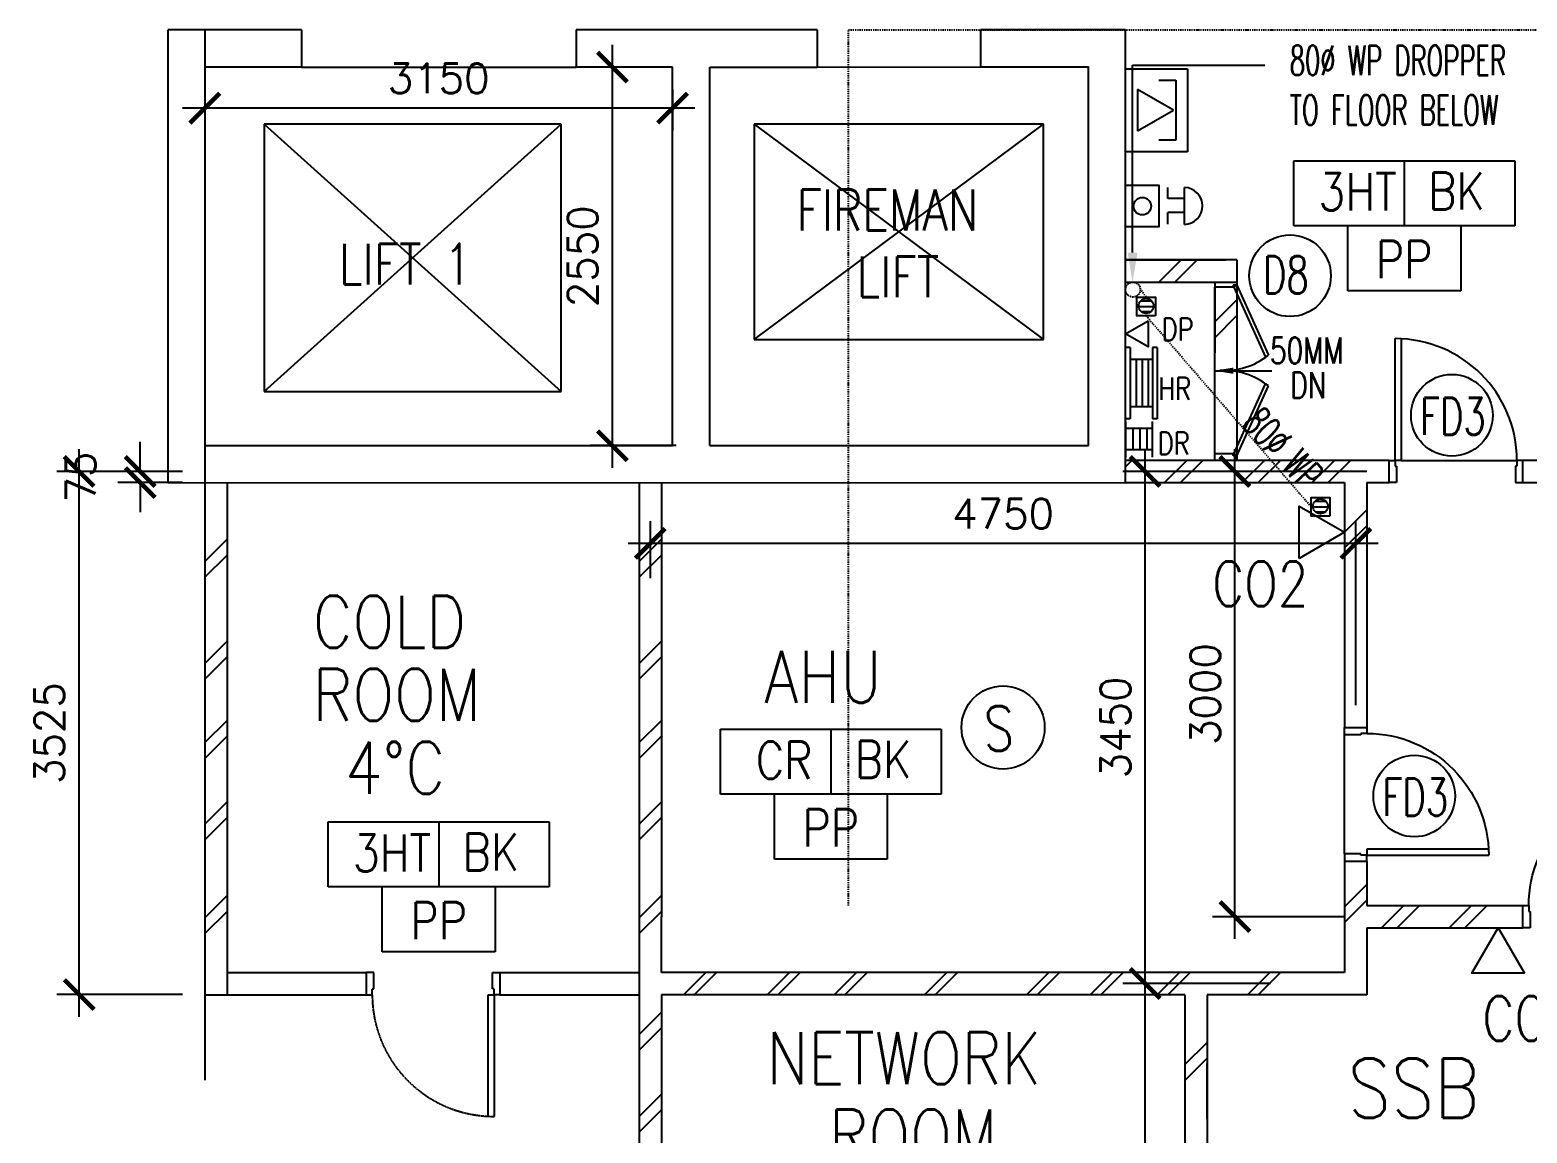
# Model space of a CAD drawing. Extents: x 2332957 to 2465864, y -1012926 to -914299.
# Drawn here: x 2419605 to 2429686, y -949195 to -941762 of the extents above; entities that cross this region are included whole.
import ezdxf
from ezdxf.enums import TextEntityAlignment as Align

# ---------------------------------------------------------------- set-up
doc = ezdxf.new("R2010")
doc.units = 0
doc.header["$LTSCALE"] = 15
doc.header["$MEASUREMENT"] = 0
doc.header["$PDMODE"] = 34
for name, pattern in [('DASHDOT', [1, 0.5, -0.25, 0, -0.25]), ('DASHEDX2', [1.5, 1, -0.5]), ('DIVIDE', [1.25, 0.5, -0.25, 0, -0.25, 0, -0.25]), ('HIDDEN', [0.375, 0.25, -0.125])]:
    doc.linetypes.add(name, pattern=pattern)
doc.layers.get('0').update_dxf_attribs({"linetype": 'CONTINUOUS'})
doc.layers.get('DEFPOINTS').update_dxf_attribs({"linetype": 'CONTINUOUS'})
for name, color, linetype in [('-FF', 240, 'CONTINUOUS'), ('-sprinkler h1', 240, 'CONTINUOUS'), ('AR', 7, 'CONTINUOUS'), ('DEMOLISH WORK', 8, 'DASHEDX2'), ('DIM', 7, 'CONTINUOUS'), ('DOOR', 5, 'CONTINUOUS'), ('DR', 7, 'CONTINUOUS'), ('DR-T', 7, 'CONTINUOUS'), ('FIT', 5, 'CONTINUOUS'), ('FITT', 5, 'CONTINUOUS'), ('hatch', 7, 'CONTINUOUS'), ('LEG-T', 7, 'CONTINUOUS'), ('LINE', 7, 'CONTINUOUS'), ('PIPE', 5, 'DIVIDE'), ('T25', 7, 'CONTINUOUS'), ('T50', 4, 'CONTINUOUS'), ('TEX', 2, 'CONTINUOUS'), ('TIMBER SKIRT', 1, 'CONTINUOUS'), ('WALL', 2, 'CONTINUOUS'), ('WIN', 5, 'CONTINUOUS'), ('WP', 50, 'DIVIDE')]:
    doc.layers.add(name, color=color, linetype=linetype)
doc.styles.add('125', font='romans.shx', dxfattribs={"width": 0.9, "height": 225})
doc.styles.add('E', font='ROMANS.SHX', dxfattribs={"width": 0.9})
doc.styles.add('ROMANS', font='romans')
doc.styles.get("Standard").update_dxf_attribs({"font": 'ROMANS.SHX'})
doc.dimstyles.new('STANDARD$0', dxfattribs={"dimscale": 0, "dimtxt": 8, "dimasz": 6, "dimexe": 1, "dimexo": 1, "dimgap": 3, "dimtad": 1, "dimdec": 0, "dimlfac": -1, "dimrnd": 1, "dimzin": 0, "dimdsep": 46, "dimtxsty": 'Standard', "dimcen": 0, "dimclrd": 5, "dimclre": 250, "dimadec": 0, "dimazin": 0, "dimtfac": 1, "dimtdec": 4, "dimtofl": 0, "dimtmove": 0, "dimatfit": 3, "dimfxl": 1, "dimtolj": 1, "dimtzin": 0, "dimarcsym": 0})

# ---------------------------------------------------------------- blocks, each defined once
blk = doc.blocks.new('DR-900-B')
at = {"layer": 'DR'}
for p, q in [((0, 900), (-150, 900)), ((-150, 900), (-150, 860)), ((-150, 860), (-110, 860)), ((-110, 860), (-110, 850)), ((-110, 850), (0, 850)), ((0, 850), (0, 900)), ((-150, 40), (-970, 40)), ((-969, 80), (-150, 80)), ((-150, 80), (-150, 40)), ((-150, 40), (-110, 40)), ((-150, 0), (-150, 40)), ((0, 0), (-150, 0)), ((-110, 50), (0, 50)), ((-110, 40), (-110, 50)), ((0, 50), (0, 0))]:
    blk.add_line(p, q, dxfattribs=at)
blk.add_arc((-150, 40), 820, 90, 180, dxfattribs=at)
blk = doc.blocks.new('_ARCHTICK')
at = {"color": 0, "linetype": 'ByBlock', "const_width": 0.15}
blk.add_lwpolyline([(-0.5, -0.5), (0.5, 0.5)], dxfattribs=at)
blk = doc.blocks.new('*D189')
at = {"layer": 'DEFPOINTS', "color": 0, "linetype": 'Continuous', "transparency": 16777216}
for p in [(2419937, -944737), (2420533, -944737), (2420783, -948262)]:
    blk.add_point(p, dxfattribs=at)
at = {"layer": 'DIM', "color": 7, "linetype": 'Continuous', "lineweight": -2, "transparency": 16777216}
for p, q in [((2419937, -948412), (2419937, -944587)), ((2420383, -944737), (2419787, -944737)), ((2420633, -948262), (2419787, -948262))]:
    blk.add_line(p, q, dxfattribs=at)
at = {"layer": 'DIM', "color": 7, "linetype": 'Continuous', "lineweight": -2, "transparency": 16777216, "xscale": 200, "yscale": 200, "zscale": 200}
for p, rotation in [((2419937, -944737), 90), ((2419937, -948262), 270)]:
    blk.add_blockref('_ARCHTICK', p, dxfattribs=dict(at, rotation=rotation))
at = {"layer": 'DIM', "color": 7, "linetype": 'Continuous', "transparency": 16777216, "insert": (2419737, -946500), "char_height": 200, "attachment_point": 5, "rotation": 90, "style": 'ROMANS'}
blk.add_mtext('\\A1;3525', dxfattribs=at)
blk = doc.blocks.new('*D190')
at = {"layer": 'DEFPOINTS', "color": 0, "linetype": 'Continuous', "transparency": 16777216}
for p in [(2427115, -944737), (2427938, -944737), (2428109, -948187)]:
    blk.add_point(p, dxfattribs=at)
at = {"layer": 'DIM', "color": 7, "linetype": 'Continuous', "lineweight": -2, "transparency": 16777216}
for p, q in [((2427115, -948337), (2427115, -944587)), ((2427788, -944737), (2426965, -944737)), ((2427959, -948187), (2426965, -948187))]:
    blk.add_line(p, q, dxfattribs=at)
at = {"layer": 'DIM', "color": 7, "linetype": 'Continuous', "lineweight": -2, "transparency": 16777216, "xscale": 200, "yscale": 200, "zscale": 200}
for p, rotation in [((2427115, -944737), 90), ((2427115, -948187), 270)]:
    blk.add_blockref('_ARCHTICK', p, dxfattribs=dict(at, rotation=rotation))
at = {"layer": 'DIM', "color": 7, "linetype": 'Continuous', "transparency": 16777216, "insert": (2426915, -946462), "char_height": 200, "attachment_point": 5, "rotation": 90, "style": 'ROMANS'}
blk.add_mtext('\\A1;3450', dxfattribs=at)
blk = doc.blocks.new('*D191')
at = {"layer": 'DEFPOINTS', "color": 0, "linetype": 'Continuous', "transparency": 16777216}
for p in [(2427115, -948187), (2428109, -948187), (2427663, -951187)]:
    blk.add_point(p, dxfattribs=at)
at = {"layer": 'DIM', "color": 7, "linetype": 'Continuous', "lineweight": -2, "transparency": 16777216}
for p, q in [((2427115, -951337), (2427115, -948037)), ((2427959, -948187), (2426965, -948187)), ((2427513, -951187), (2426965, -951187))]:
    blk.add_line(p, q, dxfattribs=at)
at = {"layer": 'DIM', "color": 7, "linetype": 'Continuous', "lineweight": -2, "transparency": 16777216, "xscale": 200, "yscale": 200, "zscale": 200}
for p, rotation in [((2427115, -948187), 90), ((2427115, -951187), 270)]:
    blk.add_blockref('_ARCHTICK', p, dxfattribs=dict(at, rotation=rotation))
at = {"layer": 'DIM', "color": 7, "linetype": 'Continuous', "transparency": 16777216, "insert": (2426915, -949687), "char_height": 200, "attachment_point": 5, "rotation": 90, "style": 'ROMANS'}
blk.add_mtext('\\A1;3000', dxfattribs=at)
blk = doc.blocks.new('*D192')
at = {"layer": 'DEFPOINTS', "color": 0, "linetype": 'Continuous', "transparency": 16777216}
for p in [(2423783, -945222), (2423783, -945606), (2428533, -946462)]:
    blk.add_point(p, dxfattribs=at)
at = {"layer": 'DIM', "color": 7, "linetype": 'Continuous', "lineweight": -2, "transparency": 16777216}
for p, q in [((2423783, -945456), (2423783, -945072)), ((2428533, -946312), (2428533, -945072)), ((2428683, -945222), (2423633, -945222))]:
    blk.add_line(p, q, dxfattribs=at)
at = {"layer": 'DIM', "color": 7, "linetype": 'Continuous', "lineweight": -2, "transparency": 16777216, "xscale": 200, "yscale": 200, "zscale": 200, "rotation": 180}
blk.add_blockref('_ARCHTICK', (2423783, -945222), dxfattribs=at)
at = {"layer": 'DIM', "color": 7, "linetype": 'Continuous', "lineweight": -2, "transparency": 16777216, "xscale": 200, "yscale": 200, "zscale": 200}
blk.add_blockref('_ARCHTICK', (2428533, -945222), dxfattribs=at)
at = {"layer": 'DIM', "color": 7, "linetype": 'Continuous', "transparency": 16777216, "insert": (2426158, -945022), "char_height": 200, "attachment_point": 5, "style": 'ROMANS'}
blk.add_mtext('\\A1;4750', dxfattribs=at)
blk = doc.blocks.new('*D193')
at = {"layer": 'DEFPOINTS', "color": 0, "linetype": 'Continuous', "transparency": 16777216}
for p in [(2427719, -944737), (2428758, -944737), (2428608, -947737)]:
    blk.add_point(p, dxfattribs=at)
at = {"layer": 'DIM', "color": 7, "linetype": 'Continuous', "lineweight": -2, "transparency": 16777216}
for p, q in [((2427719, -947887), (2427719, -944587)), ((2428608, -944737), (2427569, -944737)), ((2428458, -947737), (2427569, -947737))]:
    blk.add_line(p, q, dxfattribs=at)
at = {"layer": 'DIM', "color": 7, "linetype": 'Continuous', "lineweight": -2, "transparency": 16777216, "xscale": 200, "yscale": 200, "zscale": 200}
for p, rotation in [((2427719, -944737), 90), ((2427719, -947737), 270)]:
    blk.add_blockref('_ARCHTICK', p, dxfattribs=dict(at, rotation=rotation))
at = {"layer": 'DIM', "color": 7, "linetype": 'Continuous', "transparency": 16777216, "insert": (2427519, -946237), "char_height": 200, "attachment_point": 5, "rotation": 90, "style": 'ROMANS'}
blk.add_mtext('\\A1;3000', dxfattribs=at)
blk = doc.blocks.new('100FT')
at = {"layer": 'PIPE', "linetype": 'Continuous'}
blk.add_circle((0, 0), 50, dxfattribs=at)
at = {"layer": 'WP', "linetype": 'Continuous'}
for p, q in [((-37, 34), (37, 34)), ((-50, -3), (50, -3)), ((-34, -37), (34, -37))]:
    blk.add_line(p, q, dxfattribs=at)
blk = doc.blocks.new('A$C7CE3714C')
at = {"layer": 'FIT'}
blk.add_lwpolyline([(0, 0), (126, 0), (126, 126), (0, 126)], close=True, dxfattribs=at)
at = {"layer": 'FIT', "xscale": -1}
blk.add_blockref('100FT', (63, 66), dxfattribs=at)
blk = doc.blocks.new('*D106')
at = {"layer": 'DEFPOINTS', "color": 0, "linetype": 'Continuous', "transparency": 16777216}
for p in [(1495217, -790424), (1494782, -790499), (1495217, -790499)]:
    blk.add_point(p, dxfattribs=at)
at = {"layer": 'FITT', "color": 7, "linetype": 'Continuous', "lineweight": -2, "transparency": 16777216}
for p, q in [((1494782, -790424), (1494782, -790224)), ((1495067, -790424), (1494632, -790424)), ((1495067, -790499), (1494632, -790499)), ((1494782, -790499), (1494782, -790699))]:
    blk.add_line(p, q, dxfattribs=at)
at = {"layer": 'FITT', "color": 7, "linetype": 'Continuous', "lineweight": -2, "transparency": 16777216, "xscale": 200, "yscale": 200, "zscale": 200}
for p, rotation in [((1494782, -790424), 270), ((1494782, -790499), 90)]:
    blk.add_blockref('_ARCHTICK', p, dxfattribs=dict(at, rotation=rotation))
at = {"layer": 'FITT', "color": 7, "linetype": 'Continuous', "transparency": 16777216, "insert": (1494382, -790462), "char_height": 200, "attachment_point": 5, "rotation": 90, "style": 'ROMANS'}
blk.add_mtext('\\A1;75', dxfattribs=at)
blk = doc.blocks.new('*D104')
at = {"layer": 'DEFPOINTS', "color": 0, "linetype": 'Continuous', "transparency": 16777216}
for p in [(1497962, -787699), (1498192, -787699), (1498542, -790250)]:
    blk.add_point(p, dxfattribs=at)
at = {"layer": 'FITT', "color": 7, "linetype": 'Continuous', "lineweight": -2, "transparency": 16777216}
for p, q in [((1497962, -790400), (1497962, -787549)), ((1498042, -787699), (1497812, -787699)), ((1498392, -790250), (1497812, -790250))]:
    blk.add_line(p, q, dxfattribs=at)
at = {"layer": 'FITT', "color": 7, "linetype": 'Continuous', "lineweight": -2, "transparency": 16777216, "xscale": 200, "yscale": 200, "zscale": 200}
for p, rotation in [((1497962, -787699), 90), ((1497962, -790250), 270)]:
    blk.add_blockref('_ARCHTICK', p, dxfattribs=dict(at, rotation=rotation))
at = {"layer": 'FITT', "color": 7, "linetype": 'Continuous', "transparency": 16777216, "insert": (1497762, -788974), "char_height": 200, "attachment_point": 5, "rotation": 90, "style": 'ROMANS'}
blk.add_mtext('\\A1;2550', dxfattribs=at)
blk = doc.blocks.new('*D105')
at = {"layer": 'DEFPOINTS', "color": 0, "linetype": 'Continuous', "transparency": 16777216}
for p in [(1495217, -787700), (1498367, -787700), (1495217, -787976)]:
    blk.add_point(p, dxfattribs=at)
at = {"layer": 'FITT', "color": 7, "linetype": 'Continuous', "lineweight": -2, "transparency": 16777216}
for p, q in [((1495217, -787850), (1495217, -788126)), ((1498367, -787850), (1498367, -788126)), ((1498517, -787976), (1495067, -787976))]:
    blk.add_line(p, q, dxfattribs=at)
at = {"layer": 'FITT', "color": 7, "linetype": 'Continuous', "lineweight": -2, "transparency": 16777216, "xscale": 200, "yscale": 200, "zscale": 200, "rotation": 180}
blk.add_blockref('_ARCHTICK', (1495217, -787976), dxfattribs=at)
at = {"layer": 'FITT', "color": 7, "linetype": 'Continuous', "lineweight": -2, "transparency": 16777216, "xscale": 200, "yscale": 200, "zscale": 200}
blk.add_blockref('_ARCHTICK', (1498367, -787976), dxfattribs=at)
at = {"layer": 'FITT', "color": 7, "linetype": 'Continuous', "transparency": 16777216, "insert": (1496792, -787776), "char_height": 200, "attachment_point": 5, "style": 'ROMANS'}
blk.add_mtext('\\A1;3150', dxfattribs=at)
blk = doc.blocks.new('SMOKE DETECTOR')
at = {"layer": '-FF'}
blk.add_circle((0, 0), 280, dxfattribs=at)
at = {"layer": '-FF', "color": 3, "style": 'E', "width": 0.8}
blk.add_text('S', height=300, dxfattribs=at).set_placement((-132, -156))
blk = doc.blocks.new('A$C4FA52658')
at = {"color": 3, "ltscale": 2}
for p, q in [((650, 2975), (-250, 2975)), ((-250, 2974), (-250, -75)), ((650, 2975), (650, 2725)), ((2500, 2975), (2500, 2725)), ((3400, 2975), (2500, 2975)), ((4123.2, 2975), (3400, 2975)), ((4123.2, 2975), (4123.2, 2725)), ((5223.2, 2975), (5223.2, 2725.3)), ((6200, 2975), (5223.2, 2975)), ((6200, -76), (6200, 2975)), ((0, 2725), (0, 175)), ((650, 2725), (0, 2725)), ((3150, 2725), (2500, 2725)), ((3150, 174.5), (3150, 2724)), ((3400, 2725), (4123.2, 2725.1)), ((3400, 174.6), (3400, 2724)), ((5223.2, 2725.3), (5950, 2725.4)), ((5950, 175), (5950, 2725.4)), ((0, 175), (3150, 174.5)), ((3400, 174.4), (5950, 175)), ((-250, -75), (6200, -76))]:
    blk.add_line(p, q, dxfattribs=at)
at = {"color": 5}
for p, q in [((650, 2725), (2500, 2725)), ((4123.2, 2725.1), (5223.2, 2725.3)), ((400, 540), (2400, 2340)), ((400, 2340), (2400, 540)), ((3698.2, 890), (5648.2, 2340)), ((3698.2, 2340), (5648.2, 890))]:
    blk.add_line(p, q, dxfattribs=at)
at = {"ltscale": 2}
for p, q in [((400, 2340), (400, 540)), ((2400, 2340), (400, 2340)), ((2400, 540), (2400, 2340)), ((3698.2, 2340), (3698.2, 890)), ((5648.2, 2340), (3698.2, 2340)), ((5648.2, 890), (5648.2, 2340)), ((3698.2, 890), (5648.2, 890)), ((400, 540), (2400, 540))]:
    blk.add_line(p, q, dxfattribs=at)
at = {"color": 3, "ltscale": 10, "style": 'ROMANS', "width": 0.8}
for s, p in [('FIREMAN', (3984.5, 1624.3)), ('LIFT 1', (902.6, 1258.9)), ('LIFT ', (4388.2, 1174.2))]:
    blk.add_text(s, height=275, dxfattribs=at).set_placement(p)
at = {"layer": 'FITT', "color": 30, "linetype": 'Continuous'}
for base, p1, p2, picture, middle, set_off in [((2744.6762, 2724.9984), (3324.7117, 174.532), (2974.7117, 2724.9984), '*D104', (2544.6762, 1449.7652), (-1495217.1726, 790424.1037)), ((-435, -75), (0, 0), (0, -75), '*D106', (-835, -37.5), (-1495217.2, 790424.1))]:
    dim = blk.add_linear_dim(base=base, p1=p1, p2=p2, angle=90, dimstyle='STANDARD$0', override={"dimscale": 100, "dimtxt": 2, "dimasz": 2, "dimexe": 1.5, "dimexo": 1.5, "dimgap": 1, "dimtxsty": 'ROMANS', "dimblk": 'ARCHTICK', "dimdle": 1.5, "dimclrd": 7, "dimclre": 7, "dimclrt": 7, "dimtdec": 0, "dimtmove": 2}, dxfattribs=at)
    dim.commit()
    dim.dimension.update_dxf_attribs({"geometry": picture, "text_midpoint": middle, "insert": set_off})
dim = blk.add_linear_dim(base=(0, 2448.1), p1=(3150, 2724), p2=(0, 2724), dimstyle='STANDARD$0', override={"dimscale": 100, "dimtxt": 2, "dimasz": 2, "dimexe": 1.5, "dimexo": 1.5, "dimgap": 1, "dimtxsty": 'ROMANS', "dimblk": 'ARCHTICK', "dimdle": 1.5, "dimclrd": 7, "dimclre": 7, "dimclrt": 7, "dimtdec": 0, "dimtmove": 2}, dxfattribs=at)
dim.commit()
dim.dimension.update_dxf_attribs({"geometry": '*D105', "text_midpoint": (1575, 2648.1), "insert": (-1495217.2, 790424.1)})
blk = doc.blocks.new('A$C208A67C2')
at = {"layer": 'FITT', "color": 30, "linetype": 'Continuous'}
blk.add_blockref('A$C4FA52658', (0, 0), dxfattribs=at)
blk = doc.blocks.new('A$C07873301')
at = {"layer": 'TIMBER SKIRT', "linetype": 'Continuous'}
blk.add_blockref('A$C208A67C2', (0, 0), dxfattribs=at)

msp = doc.modelspace()

# ---------------------------------------------------------------- linework, layer by layer
at = {"layer": '-FF', "color": 0, "ltscale": 10}
for p, q in [((2426982.9, -942584.5), (2426982.9, -942024.5)), ((2426982.9, -942024.5), (2427400.5, -942024.5)), ((2427400.5, -942024.5), (2427400.5, -942584.5)), ((2427207.8, -942101.7), (2427320.7, -942101.7)), ((2427320.7, -942101.7), (2427320.7, -942505.4)), ((2427062.7, -942163.9), (2427062.7, -942443.2)), ((2427304.6, -942303.5), (2427062.7, -942163.9)), ((2427062.7, -942443.2), (2427304.6, -942303.5)), ((2427320.7, -942505.4), (2427207.8, -942505.4)), ((2427400.5, -942584.5), (2426982.9, -942584.5))]:
    msp.add_line(p, q, dxfattribs=at)
at = {"layer": '-FF', "color": 0}
for p, q in [((2427267.8, -942897.9), (2427267.8, -942823.8)), ((2427379.5, -943073), (2427379.5, -942823.6)), ((2427379.5, -942897.9), (2427267.8, -942897.9)), ((2427267.8, -943070.8), (2427267.8, -942993.6)), ((2427379.5, -942993.6), (2427267.8, -942993.6)), ((2426982.9, -944400), (2426982.9, -944640)), ((2427160.9, -944448), (2426982.9, -944448)), ((2427030.9, -944448), (2427030.9, -944592)), ((2427078.9, -944448), (2427078.9, -944592)), ((2427126.9, -944448), (2427126.9, -944592)), ((2427160.9, -944400), (2427160.9, -944640)), ((2427160.9, -944592), (2426982.9, -944592)), ((2428457.9, -947312.5), (2428457.9, -946462.5))]:
    msp.add_line(p, q, dxfattribs=at)
for points in [[(2426982.9, -942808.4), (2427207.8, -942808.4), (2427207.8, -943088.3), (2426982.9, -943088.3)], [(2428152.4, -945323.2), (2428152.4, -944970.4), (2428457.9, -945146.8)], [(2429668, -948118), (2429315.2, -948118), (2429491.6, -947812.5)]]:
    msp.add_lwpolyline(points, close=True, dxfattribs=at)
for centre, radius in [((2427095.9, -942950), 58.7), ((2426157.9, -946462.5), 279.9)]:
    msp.add_circle(centre, radius, dxfattribs=at)
msp.add_arc((2427375.5, -942948.3), 124.8, 271.85513, 88.14487, dxfattribs=at)
at = {"color": 0, "ltscale": 2}
msp.add_line((2420782.9, -941762.5), (2420782.9, -944812.5), dxfattribs=at)
at = {"layer": 'AR', "color": 0, "linetype": 'DASHDOT'}
msp.add_lwpolyline([(2425116.5, -947662.5), (2425116.5, -941762.5), (2430116.5, -941762.5), (2430116.5, -935062.6)], dxfattribs=at)
at = {"layer": 'DEMOLISH WORK', "color": 0, "linetype": 'HIDDEN', "ltscale": 0.7}
for p, q in [((2420932.9, -948112.5), (2421870.4, -948112.5)), ((2421920.4, -948112.5), (2421870.4, -948112.5)), ((2421870.4, -948112.5), (2421870.4, -948262.5)), ((2421920.4, -948222.5), (2421920.4, -948112.5)), ((2422720.4, -948222.5), (2422720.4, -948112.5)), ((2422720.4, -948112.5), (2422770.4, -948112.5)), ((2422770.4, -948112.5), (2422770.4, -948262.5)), ((2422770.4, -948112.5), (2423707.9, -948112.5)), ((2420932.9, -948262.5), (2421870.4, -948262.5)), ((2421870.4, -948262.5), (2421910.4, -948262.5)), ((2421910.4, -948222.5), (2421920.4, -948222.5)), ((2421910.4, -948262.5), (2421910.4, -948222.5)), ((2422690.4, -949081.5), (2422690.4, -948262.5)), ((2422690.4, -948262.5), (2422730.4, -948262.5)), ((2422730.4, -948222.5), (2422720.4, -948222.5)), ((2422730.4, -948262.5), (2422730.4, -948222.5)), ((2422730.4, -948262.5), (2422730.4, -949082.5)), ((2422770.4, -948262.5), (2422730.4, -948262.5)), ((2422770.4, -948262.5), (2423707.9, -948262.5))]:
    msp.add_line(p, q, dxfattribs=at)
msp.add_arc((2422730.4, -948262.5), 820, 180, 270, dxfattribs=at)
at = {"layer": 'DIM', "color": 0}
for p, q in [((2427014.9, -943902.7), (2426982.9, -943902.7)), ((2427195.3, -943902.7), (2427163.3, -943902.7)), ((2427163.3, -943982.7), (2427014.9, -943982.7)), ((2427163.3, -944302.7), (2427014.9, -944302.7)), ((2427014.9, -944382.7), (2426982.9, -944382.7)), ((2427195.3, -944382.7), (2427163.3, -944382.7))]:
    msp.add_line(p, q, dxfattribs=at)
at = {"layer": 'DOOR', "color": 0}
for p, q in [((2427582.9, -943457.5), (2427582.9, -943495.5)), ((2427732.9, -943457.5), (2427732.9, -943482.5)), ((2427707.9, -943495.5), (2427582.9, -943495.5)), ((2427707.9, -943495.5), (2427582.9, -943495.5)), ((2427732.9, -943482.5), (2427707.9, -943482.5)), ((2427707.9, -943482.5), (2427707.9, -943495.5)), ((2427712.1, -943496.3), (2427732.9, -943482.5)), ((2427712.1, -943496.3), (2427926.1, -943968.3)), ((2427732.9, -943482.5), (2427946.2, -943953.4)), ((2427712.1, -944618.6), (2427926.1, -944146.6)), ((2427732.9, -944632.5), (2427946.2, -944161.5)), ((2427707.9, -944619.5), (2427582.9, -944619.5)), ((2427582.9, -944657.5), (2427582.9, -944619.5)), ((2427707.9, -944632.5), (2427707.9, -944619.5)), ((2427732.9, -944632.5), (2427707.9, -944632.5)), ((2427712.1, -944618.6), (2427732.9, -944632.5)), ((2427732.9, -944657.5), (2427732.9, -944632.5))]:
    msp.add_line(p, q, dxfattribs=at)
for centre, start, end in [((2427639.2, -943560.1), 267.5509, 307.96545), ((2427639.2, -944554.8), 52.03455, 92.4491)]:
    msp.add_arc(centre, 499, start, end, dxfattribs=at)
at = {"layer": 'DR', "color": 0}
msp.add_line((2427582.9, -944058.6), (2427967.4, -944058.6), dxfattribs=at)
at = {"layer": 'DR-T', "color": 0, "linetype": 'Continuous'}
for centre in [(2428090.3, -943418.4), (2429180, -944358.6), (2428927, -946924.1)]:
    msp.add_circle(centre, 275, dxfattribs=at)
at = {"layer": 'hatch', "color": 0}
for p, q in [((2427207.9, -943462.5), (2427357.9, -943312.5)), ((2427314, -943462.5), (2427464, -943312.5)), ((2427582.9, -944662.5), (2427582.9, -943495.5)), ((2427582.9, -943730.3), (2427732.9, -943580.3)), ((2427582.9, -943836.4), (2427732.9, -943686.4)), ((2426982.9, -944705.1), (2427025.6, -944662.5)), ((2427246.1, -944812.5), (2427396.1, -944662.5)), ((2427352.2, -944812.5), (2427502.2, -944662.5)), ((2427769, -944812.5), (2427919, -944662.5)), ((2427875, -944812.5), (2428025, -944662.5)), ((2428240.4, -944812.5), (2428390.4, -944662.5)), ((2428346.5, -944812.5), (2428496.5, -944662.5)), ((2428457.9, -945146.8), (2428607.9, -944996.8)), ((2428457.9, -945252.9), (2428607.9, -945102.9)), ((2420782.9, -945344.4), (2420932.9, -945194.4)), ((2423707.9, -945344.4), (2423857.9, -945194.4)), ((2420782.9, -945450.5), (2420932.9, -945300.5)), ((2423707.9, -945450.5), (2423857.9, -945300.5)), ((2420782.9, -946030.7), (2420932.9, -945880.7)), ((2423707.9, -946030.7), (2423857.9, -945880.7)), ((2420782.9, -946136.8), (2420932.9, -945986.8)), ((2423707.9, -946136.8), (2423857.9, -945986.8)), ((2420782.9, -946564.5), (2420932.9, -946414.5)), ((2423707.9, -946564.5), (2423857.9, -946414.5)), ((2420782.9, -946670.5), (2420932.9, -946520.5)), ((2423707.9, -946670.5), (2423857.9, -946520.5)), ((2420782.9, -947112.9), (2420932.9, -946962.9)), ((2423707.9, -947112.9), (2423857.9, -946962.9)), ((2420782.9, -947219), (2420932.9, -947069)), ((2423707.9, -947219), (2423857.9, -947069)), ((2420782.9, -947745), (2420932.9, -947595)), ((2423707.9, -947745), (2423857.9, -947595)), ((2428457.9, -947670), (2428607.9, -947520)), ((2420782.9, -947851.1), (2420932.9, -947701.1)), ((2423707.9, -947851.1), (2423857.9, -947701.1)), ((2428457.9, -947776.1), (2428607.9, -947626.1)), ((2428706.8, -947812.5), (2428856.8, -947662.5)), ((2428812.8, -947812.5), (2428962.8, -947662.5)), ((2429162.1, -947812.5), (2429312.1, -947662.5)), ((2429268.2, -947812.5), (2429418.2, -947662.5)), ((2424006.1, -948262.5), (2424156.1, -948112.5)), ((2424077.8, -948262.5), (2424227.8, -948112.5)), ((2424570.4, -948262.5), (2424720.4, -948112.5)), ((2424642.1, -948262.5), (2424792.1, -948112.5)), ((2425021.4, -948262.5), (2425171.4, -948112.5)), ((2425093.1, -948262.5), (2425243.1, -948112.5)), ((2425629.4, -948262.5), (2425779.4, -948112.5)), ((2425701.1, -948262.5), (2425851.1, -948112.5)), ((2426316.4, -948262.5), (2426466.4, -948112.5)), ((2426388.1, -948262.5), (2426538.1, -948112.5)), ((2426744.4, -948262.5), (2426894.4, -948112.5)), ((2426816.1, -948262.5), (2426966.1, -948112.5)), ((2427195.4, -948262.5), (2427345.4, -948112.5)), ((2427267.1, -948262.5), (2427417.1, -948112.5)), ((2427803.4, -948262.5), (2427953.4, -948112.5)), ((2427875.1, -948262.5), (2428025.1, -948112.5)), ((2423707.9, -948529.8), (2423857.9, -948379.8)), ((2423707.9, -948635.9), (2423857.9, -948485.9)), ((2427382.9, -948733.6), (2427532.9, -948583.6)), ((2427382.9, -948839.6), (2427532.9, -948689.6)), ((2423707.9, -949082.4), (2423857.9, -948932.4)), ((2423707.9, -949188.5), (2423857.9, -949038.5))]:
    msp.add_line(p, q, dxfattribs=at)
msp.add_solid([(2427707.9, -944037.7), (2427707.9, -944079.4), (2427582.9, -944058.6)], dxfattribs=at)
at = {"layer": 'LEG-T', "color": 0}
for p, q in [((2428115.8, -942644), (2429603, -942644)), ((2428115.8, -943082), (2428115.8, -942644)), ((2428859.4, -942644), (2428859.4, -943082)), ((2429603, -942644), (2429603, -943082)), ((2429603, -943082), (2428115.8, -943082)), ((2428479.4, -943520), (2428479.4, -943082)), ((2429239.4, -943082), (2429239.4, -943520)), ((2429239.4, -943520), (2428479.4, -943520)), ((2424254.8, -946473.5), (2425742.1, -946473.5)), ((2424254.8, -946911.5), (2424254.8, -946473.5)), ((2424998.4, -946473.5), (2424998.4, -946911.5)), ((2425742.1, -946473.5), (2425742.1, -946911.5)), ((2425742.1, -946911.5), (2424254.8, -946911.5)), ((2424618.4, -947349.5), (2424618.4, -946911.5)), ((2425378.4, -946911.5), (2425378.4, -947349.5)), ((2421614.6, -947098.4), (2423101.9, -947098.4)), ((2421614.6, -947536.4), (2421614.6, -947098.4)), ((2422358.2, -947098.4), (2422358.2, -947536.4)), ((2423101.9, -947098.4), (2423101.9, -947536.4)), ((2425378.4, -947349.5), (2424618.4, -947349.5)), ((2423101.9, -947536.4), (2421614.6, -947536.4)), ((2421978.2, -947974.4), (2421978.2, -947536.4)), ((2422738.2, -947536.4), (2422738.2, -947974.4)), ((2422738.2, -947974.4), (2421978.2, -947974.4))]:
    msp.add_line(p, q, dxfattribs=at)
at = {"layer": 'LINE', "color": 0, "linetype": 'Continuous'}
msp.add_lwpolyline([(2428837.9, -944662.5), (2429617.9, -944662.5)], dxfattribs=at)
at = {"layer": 'WALL', "color": 0}
for p, q in [((2427732.9, -943312.5), (2426982.9, -943312.5)), ((2426982.9, -943312.5), (2427657.9, -943312.5)), ((2427732.9, -943312.5), (2427732.9, -943462.5)), ((2426982.9, -943462.5), (2427732.9, -943462.5)), ((2427582.9, -943462.5), (2427582.9, -943937.5)), ((2427014.9, -943902.7), (2427014.9, -944382.7)), ((2427163.3, -943902.7), (2427163.3, -944382.7)), ((2427195.3, -943902.7), (2427195.3, -944382.7)), ((2427054.9, -943982.7), (2427054.9, -944302.7)), ((2427094.9, -943982.7), (2427094.9, -944302.7)), ((2427134.9, -943982.7), (2427134.9, -944302.7)), ((2428757.9, -944662.5), (2426982.9, -944662.5)), ((2430282.9, -944662.5), (2429657.9, -944662.5)), ((2420782.9, -944812.5), (2420782.9, -948262.5)), ((2423707.9, -944813), (2423707.9, -949987.5)), ((2423857.9, -944812.5), (2423857.9, -947737.5)), ((2426982.9, -944812.5), (2428457.9, -944812.5)), ((2428457.9, -944812.5), (2428457.9, -946462.5)), ((2428607.9, -944812.5), (2428607.9, -946462.5)), ((2428607.9, -944812.5), (2428757.9, -944812.5)), ((2429657.9, -944812.5), (2430282.9, -944812.5)), ((2428457.9, -947362.5), (2428457.9, -948112.5)), ((2428607.9, -947362.5), (2428607.9, -947662.5)), ((2428607.9, -947662.5), (2429657.9, -947662.5)), ((2423857.9, -948112.5), (2423857.9, -947737.5)), ((2428607.9, -947812.5), (2429657.9, -947812.5)), ((2428607.9, -947812.5), (2428607.9, -948262.5)), ((2428457.9, -948112.5), (2423857.9, -948112.5)), ((2420782.9, -948262.5), (2420932.9, -948262.5)), ((2427382.9, -948262.5), (2423857.9, -948262.5)), ((2423857.9, -948262.5), (2423857.9, -950062.5)), ((2428607.9, -948262.5), (2427532.9, -948262.5)), ((2427532.9, -948726), (2427532.9, -948876)), ((2427532.9, -948726), (2427532.9, -948876)), ((2427532.9, -949101), (2427532.9, -948726))]:
    msp.add_line(p, q, dxfattribs=at)
msp.add_lwpolyline([(2427135.7, -943722.3), (2427135.7, -943898.7), (2426982.9, -943810.5)], close=True, dxfattribs=at)
for points in [[(2420782.9, -944812.5), (2420782.9, -948837.5)], [(2420932.9, -944812.6), (2420932.9, -948262.5)], [(2427382.9, -948262.5), (2427382.9, -951112.5)], [(2427532.9, -948262.5), (2427532.9, -951112.5)]]:
    msp.add_lwpolyline(points, dxfattribs=at)
at = {"layer": 'WIN', "color": 0}
msp.add_line((2427732.9, -943312.5), (2427732.9, -944662.5), dxfattribs=at)
at = {"layer": 'WP', "color": 0, "linetype": 'ByBlock'}
for p, q in [((2427030.2, -941999.7), (2427919.6, -941999.7)), ((2427030.2, -943262.2), (2427030.2, -941999.7))]:
    msp.add_line(p, q, dxfattribs=at)
at = {"layer": 'WP', "color": 0, "linetype": 'DASHDOT'}
for p, q in [((2427121.2, -943562.5), (2427082.5, -943512.1)), ((2428231.9, -944975.5), (2427121.2, -943688.5))]:
    msp.add_line(p, q, dxfattribs=at)
msp.add_circle((2427032.5, -943512.1), 50, dxfattribs=at)
at = {"layer": 'WP', "color": 0, "linetype": 'ByBlock'}
msp.add_solid([(2427063.5, -943262.2), (2426996.9, -943262.2), (2427030.2, -943462.2)], dxfattribs=at)

# ---------------------------------------------------------------- block references
at = {"layer": '-FF', "color": 0}
msp.add_blockref('SMOKE DETECTOR', (2426157.9, -946462.5), dxfattribs=at)
at = {"layer": '-sprinkler h1', "color": 0, "linetype": 'Continuous'}
msp.add_blockref('A$C07873301', (2420782.9, -944737.5), dxfattribs=at)
at = {"layer": 'T25', "color": 0, "xscale": -1}
for p in [(2427184.2, -943688.5), (2428357.9, -945038.5)]:
    msp.add_blockref('A$C7CE3714C', p, dxfattribs=at)
at = {"layer": 'WALL', "color": 0, "linetype": 'Continuous', "rotation": 270}
msp.add_blockref('DR-900-B', (2428757.9, -944812.5), dxfattribs=at)
at = {"layer": 'WALL', "color": 0, "linetype": 'Continuous', "xscale": -1}
msp.add_blockref('DR-900-B', (2428457.9, -947362.5), dxfattribs=at)
at = {"layer": 'WALL', "color": 0, "linetype": 'Continuous', "xscale": -1, "rotation": 90}
msp.add_blockref('DR-900-B', (2430557.9, -947812.5), dxfattribs=at)

# ---------------------------------------------------------------- texts
at = {"layer": '-FF', "color": 0, "style": 'ROMANS', "width": 0.8}
for s, height, p in [('DR', 150, (2427199.3, -944622.2)), ('CO2', 300, (2427565.5, -945643.9)), ('CO2', 300, (2429385.2, -948572.9))]:
    msp.add_text(s, height=height, dxfattribs=at).set_placement(p)
at = {"layer": 'DIM', "color": 0, "style": 'ROMANS', "width": 0.8}
for s, p in [('DP', (2427225.6, -943854.5)), ('HR', (2427203.4, -944253.7))]:
    msp.add_text(s, height=150, dxfattribs=at).set_placement(p)
at = {"layer": 'DR-T', "color": 0, "style": 'ROMANS', "width": 0.7}
for s, p in [('D8', (2427908.5, -943537.5)), ('FD3', (2428965.2, -944490.9)), ('FD3', (2428712.3, -947056.4))]:
    msp.add_text(s, height=250, dxfattribs=at).set_placement(p)
at = {"layer": 'LEG-T', "color": 0, "style": 'ROMANS', "width": 0.85}
for s, p in [('3HT', (2428544.6, -942853.1, 1555)), ('BK', (2429210.8, -942847, 1555)), ('PP', (2428858.9, -943309, 1555)), ('CR', (2424683.6, -946682.5, 1555)), ('BK', (2425349.8, -946676.4, 1555)), ('PP', (2424997.9, -947138.4, 1555)), ('3HT', (2422043.4, -947307.4, 1555)), ('BK', (2422709.6, -947301.4, 1555)), ('PP', (2422357.7, -947763.3, 1555))]:
    msp.add_text(s, height=250, dxfattribs=at).set_placement(p, align=Align.MIDDLE)
at = {"layer": 'T50', "color": 0, "style": 'ROMANS', "width": 0.85}
for s, height, p in [('COLD ', 350, (2421509.5, -945924.8)), ('AHU', 350, (2424550.9, -946296.8)), ('ROOM', 350, (2421509.5, -946416.8)), ('4%%DC', 350, (2421725.4, -946908.8)), ('NETWORK', 350, (2424566.3, -948864.6)), ('SSB', 400, (2428478.2, -949092.5)), ('ROOM', 350, (2424984.3, -949386.1))]:
    msp.add_text(s, height=height, dxfattribs=at).set_placement(p)
at = {"layer": 'TEX', "color": 0, "ltscale": 0.5, "style": 'ROMANS', "width": 0.75}
for s, p in [('50MM ', (2427954.4, -944009.7)), ('50MM ', (2427954.4, -944009.7)), ('DN', (2428092, -944243.1)), ('DN', (2428092, -944243.1))]:
    msp.add_text(s, height=175, dxfattribs=at).set_placement(p)
at = {"layer": 'WP', "color": 0, "linetype": 'DASHDOT', "style": '125', "width": 0.6}
for s, p in [('80%%C WP DROPPER', (2428088.4, -942068.1)), ('TO FLOOR BELOW', (2428088.4, -942402.1))]:
    msp.add_text(s, height=200, dxfattribs=at).set_placement(p)
msp.add_text('80%%C WP', height=200, rotation=313.24535, dxfattribs=at).set_placement((2427757.2, -944425.7))

# ---------------------------------------------------------------- dimensions: what is measured, and where the dimension line sits
at = {"layer": 'DIM', "color": 0, "linetype": 'Continuous'}
for base, p1, p2, picture, middle in [((2419936.7, -944737.5), (2420782.9, -948262.5), (2420532.9, -944737.5), '*D189', (2419736.7, -946500)), ((2427114.8, -944737.5), (2428108.7, -948187.5), (2427937.8, -944737.5), '*D190', (2426914.8, -946462.5)), ((2427719.2, -944737.5), (2428607.9, -947737.5), (2428757.9, -944737.5), '*D193', (2427519.2, -946237.5)), ((2427114.8, -948187.5), (2427662.9, -951187.5), (2428108.7, -948187.5), '*D191', (2426914.8, -949687.5))]:
    dim = msp.add_linear_dim(base=base, p1=p1, p2=p2, angle=90, dimstyle='STANDARD$0', override={"dimscale": 100, "dimtxt": 2, "dimasz": 2, "dimexe": 1.5, "dimexo": 1.5, "dimgap": 1, "dimtxsty": 'ROMANS', "dimblk": 'ARCHTICK', "dimdle": 1.5, "dimclrd": 7, "dimclre": 7, "dimclrt": 7, "dimtdec": 0, "dimtmove": 2}, dxfattribs=at)
    dim.commit()
    dim.dimension.update_dxf_attribs({"geometry": picture, "text_midpoint": middle})
dim = msp.add_linear_dim(base=(2423782.9, -945221.5), p1=(2428532.9, -946462.5), p2=(2423782.9, -945606), dimstyle='STANDARD$0', override={"dimscale": 100, "dimtxt": 2, "dimasz": 2, "dimexe": 1.5, "dimexo": 1.5, "dimgap": 1, "dimtxsty": 'ROMANS', "dimblk": 'ARCHTICK', "dimdle": 1.5, "dimclrd": 7, "dimclre": 7, "dimclrt": 7, "dimtdec": 0, "dimtmove": 2}, dxfattribs=at)
dim.commit()
dim.dimension.update_dxf_attribs({"geometry": '*D192', "text_midpoint": (2426157.9, -945021.5)})

doc.saveas('drawing.dxf')
